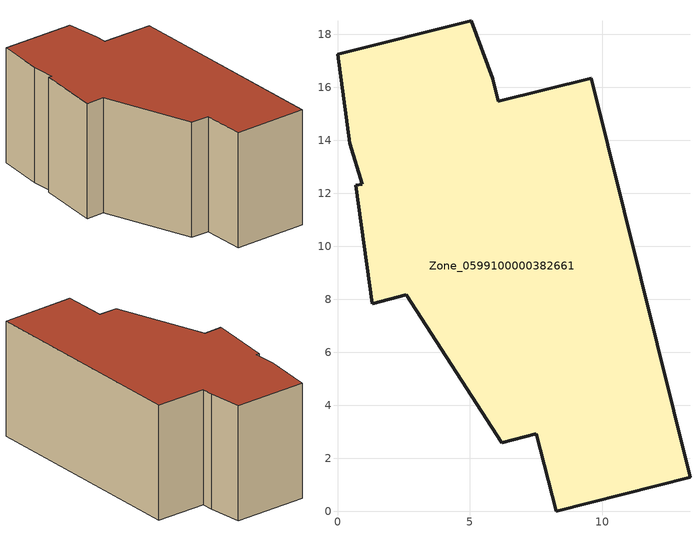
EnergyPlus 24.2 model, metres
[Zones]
Zone_0599100000382661
 floor ground (C_G): 9.59,16.34 13.31,1.29 8.25,0 7.51,2.92 6.21,2.58 2.59,8.18 1.31,7.83 0.69,12.31 0.94,12.34 0.47,13.9 0,17.26 5.05,18.52 5.86,16.33 6.07,15.48 z0
 wall outside (C_F): 2.59,8.18 6.21,2.58 7.51,2.92 8.25,0 13.31,1.29 9.59,16.34 6.07,15.48 5.86,16.33 5.05,18.52 0,17.26 0.47,13.9 0.94,12.34 0.69,12.31 1.31,7.83 2.59,8.18 z0:8.13
 roof outside (C_R): 0.47,13.9 0.94,12.34 0.69,12.31 1.31,7.83 2.59,8.18 6.21,2.58 7.51,2.92 8.25,0 13.31,1.29 9.59,16.34 6.07,15.48 5.86,16.33 5.05,18.52 0,17.26 z8.13
[BUILDING]
Pand.0599100000382661: North Axis=0; Terrain=City; Loads Convergence Tolerance Value=0.04; Temperature Convergence Tolerance Value=0.4; Solar Distribution=FullExterior; Maximum Number of Warmup Days=25; Minimum Number of Warmup Days=1
[Site:Location]
Rotterdam.The.Hague.AP_ZH_NLD Design_Conditions: Latitude=51.96; Longitude=4.45; Time Zone=1; Elevation=-4.5
[SITE:GROUNDTEMPERATURE:BUILDINGSURFACE]
18, 18, 18, 18, 18, 18, 18, 18, 18, 18, 18, 18
[MATERIAL] Thermal Absorptance=0.9; Solar Absorptance=0.7; Visible Absorptance=0.7
Name | Roughness | Thickness | Conductivity | Density | Specific Heat
G.D.1992-2005 | MediumSmooth | 0.15 | 0.06 | 540 | 1210
F.D.1992-2005 | Rough | 0.3 | 0.12 | 1920 | 840
R.D.1992-2005 | MediumRough | 0.2 | 0.08 | 1500 | 1000
[CONSTRUCTION]
C_G: G.D.1992-2005
C_F: F.D.1992-2005
C_R: R.D.1992-2005
[ZONE]
Zone_0599100000382661: Type=1; Multiplier=1; Ceiling Height=Autocalculate; Volume=Autocalculate; Floor Area=autocalculate; Part of Total Floor Area=Yes
[ZONEINFILTRATION:DESIGNFLOWRATE]
Infil_Zone_0599100000382661: Zone or ZoneList or Space or SpaceList=Zone_0599100000382661; Schedule=AlwaysOn; Design Flow Rate Calculation Method=Flow/Area; Flow Rate per Floor Area=0.0021; Constant Term Coefficient=1; Temperature Term Coefficient=0; Velocity Term Coefficient=0; Velocity Squared Term Coefficient=0
[HVACTEMPLATE:ZONE:IDEALLOADSAIRSYSTEM]
Zone_0599100000382661: Maximum Heating Supply Air Temperature=50; Minimum Cooling Supply Air Temperature=13; Maximum Heating Supply Air Humidity Ratio=0.0156; Minimum Cooling Supply Air Humidity Ratio=0.0077; Heating Limit=NoLimit; Cooling Limit=NoLimit; Dehumidification Control Type=ConstantSensibleHeatRatio; Cooling Sensible Heat Ratio=0.7; Dehumidification Setpoint=60; Humidification Control Type=None; Humidification Setpoint=30; Outdoor Air Method=None; Outdoor Air Flow Rate per Person=0.00944; Outdoor Air Flow Rate per Zone Floor Area=0; Outdoor Air Flow Rate per Zone=0; Demand Controlled Ventilation Type=None; Outdoor Air Economizer Type=NoEconomizer; Heat Recovery Type=None; Sensible Heat Recovery Effectiveness=0.7; Latent Heat Recovery Effectiveness=0.65
[ZONECONTROL:THERMOSTAT]
ThermostatControl_Zone_0599100000382661: Zone or ZoneList=Zone_0599100000382661; Control Type Schedule=DualSetpointControlType; Control 1=Thermostat_Zone_0599100000382661; Temperature Difference Between Cutout And Setpoint=0
[THERMOSTATSETPOINT:DUALSETPOINT]
Thermostat_Zone_0599100000382661: Heating Setpoint Temperature Schedule=HeatingSetpoint_Zone_0599100000382661; Cooling Setpoint Temperature Schedule=CoolingSetpoint_Zone_0599100000382661
[SCHEDULE:COMPACT]
HeatingSetpoint_Zone_0599100000382661: Through: 12/31, For: AllDays, Until: 24:00, 21
CoolingSetpoint_Zone_0599100000382661: Through: 12/31, For: AllDays, Until: 24:00, 24
DualSetpointControlType: Through: 12/31, For: AllDays, Until: 24:00, 4
AlwaysOn: Through: 12/31, For: AllDays, Until: 24:00, 1
